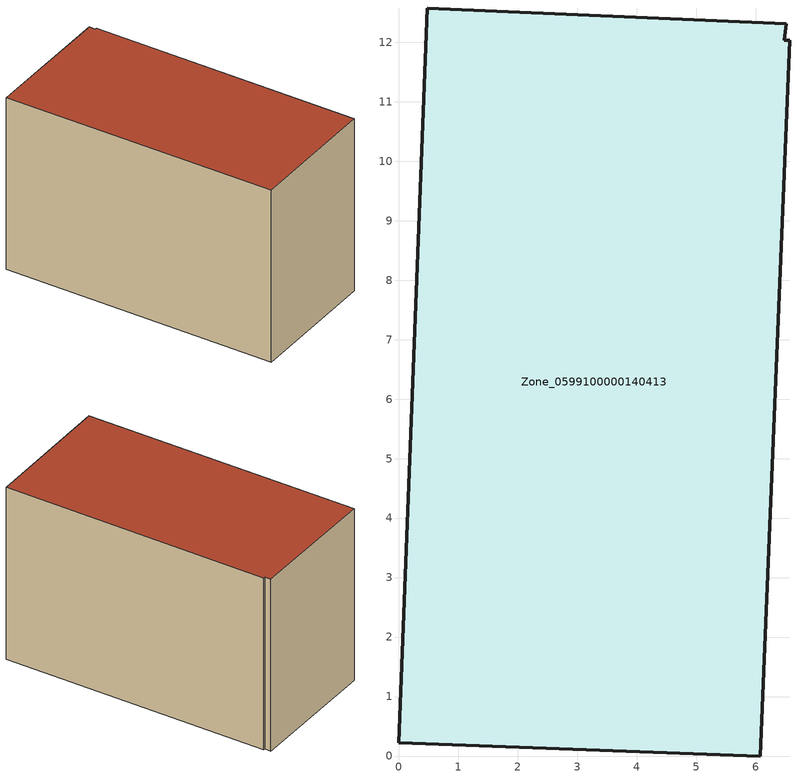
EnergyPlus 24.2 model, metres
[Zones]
Zone_0599100000140413
 floor ground (C_G): 0,0.22 0.48,12.58 6.51,12.31 6.48,12.03 6.57,12.03 6.07,0 z1.5
 wall outside (C_F): 0.48,12.58 0,0.22 6.07,0 6.57,12.03 6.48,12.03 6.51,12.31 0.48,12.58 z1.5:9.56
 roof outside (C_R): 0,0.22 6.07,0 6.57,12.03 6.48,12.03 6.51,12.31 0.48,12.58 z9.56
[BUILDING]
Pand.0599100000140413: North Axis=0; Terrain=City; Loads Convergence Tolerance Value=0.04; Temperature Convergence Tolerance Value=0.4; Solar Distribution=FullExterior; Maximum Number of Warmup Days=25; Minimum Number of Warmup Days=1
[Site:Location]
Rotterdam.The.Hague.AP_ZH_NLD Design_Conditions: Latitude=51.96; Longitude=4.45; Time Zone=1; Elevation=-4.5
[SITE:GROUNDTEMPERATURE:BUILDINGSURFACE]
18, 18, 18, 18, 18, 18, 18, 18, 18, 18, 18, 18
[MATERIAL] Thermal Absorptance=0.9; Solar Absorptance=0.7; Visible Absorptance=0.7
Name | Roughness | Thickness | Conductivity | Density | Specific Heat
G.TC.1946-1964 | MediumSmooth | 0.15 | 1 | 540 | 1210
F.TC.1946-1964 | Rough | 0.3 | 0.857143 | 1920 | 840
R.TC.1946-1964 | MediumRough | 0.2 | 0.235294 | 1500 | 1000
[CONSTRUCTION]
C_G: G.TC.1946-1964
C_F: F.TC.1946-1964
C_R: R.TC.1946-1964
[ZONE]
Zone_0599100000140413: Type=1; Multiplier=1; Ceiling Height=Autocalculate; Volume=Autocalculate; Floor Area=autocalculate; Part of Total Floor Area=Yes
[ZONEINFILTRATION:DESIGNFLOWRATE]
Infil_Zone_0599100000140413: Zone or ZoneList or Space or SpaceList=Zone_0599100000140413; Schedule=AlwaysOn; Design Flow Rate Calculation Method=Flow/Area; Flow Rate per Floor Area=0.003; Constant Term Coefficient=1; Temperature Term Coefficient=0; Velocity Term Coefficient=0; Velocity Squared Term Coefficient=0
[HVACTEMPLATE:ZONE:IDEALLOADSAIRSYSTEM]
Zone_0599100000140413: Maximum Heating Supply Air Temperature=50; Minimum Cooling Supply Air Temperature=13; Maximum Heating Supply Air Humidity Ratio=0.0156; Minimum Cooling Supply Air Humidity Ratio=0.0077; Heating Limit=NoLimit; Cooling Limit=NoLimit; Dehumidification Control Type=ConstantSensibleHeatRatio; Cooling Sensible Heat Ratio=0.7; Dehumidification Setpoint=60; Humidification Control Type=None; Humidification Setpoint=30; Outdoor Air Method=None; Outdoor Air Flow Rate per Person=0.00944; Outdoor Air Flow Rate per Zone Floor Area=0; Outdoor Air Flow Rate per Zone=0; Demand Controlled Ventilation Type=None; Outdoor Air Economizer Type=NoEconomizer; Heat Recovery Type=None; Sensible Heat Recovery Effectiveness=0.7; Latent Heat Recovery Effectiveness=0.65
[ZONECONTROL:THERMOSTAT]
ThermostatControl_Zone_0599100000140413: Zone or ZoneList=Zone_0599100000140413; Control Type Schedule=DualSetpointControlType; Control 1=Thermostat_Zone_0599100000140413; Temperature Difference Between Cutout And Setpoint=0
[THERMOSTATSETPOINT:DUALSETPOINT]
Thermostat_Zone_0599100000140413: Heating Setpoint Temperature Schedule=HeatingSetpoint_Zone_0599100000140413; Cooling Setpoint Temperature Schedule=CoolingSetpoint_Zone_0599100000140413
[SCHEDULE:COMPACT]
HeatingSetpoint_Zone_0599100000140413: Through: 12/31, For: AllDays, Until: 24:00, 21
CoolingSetpoint_Zone_0599100000140413: Through: 12/31, For: AllDays, Until: 24:00, 24
DualSetpointControlType: Through: 12/31, For: AllDays, Until: 24:00, 4
AlwaysOn: Through: 12/31, For: AllDays, Until: 24:00, 1
